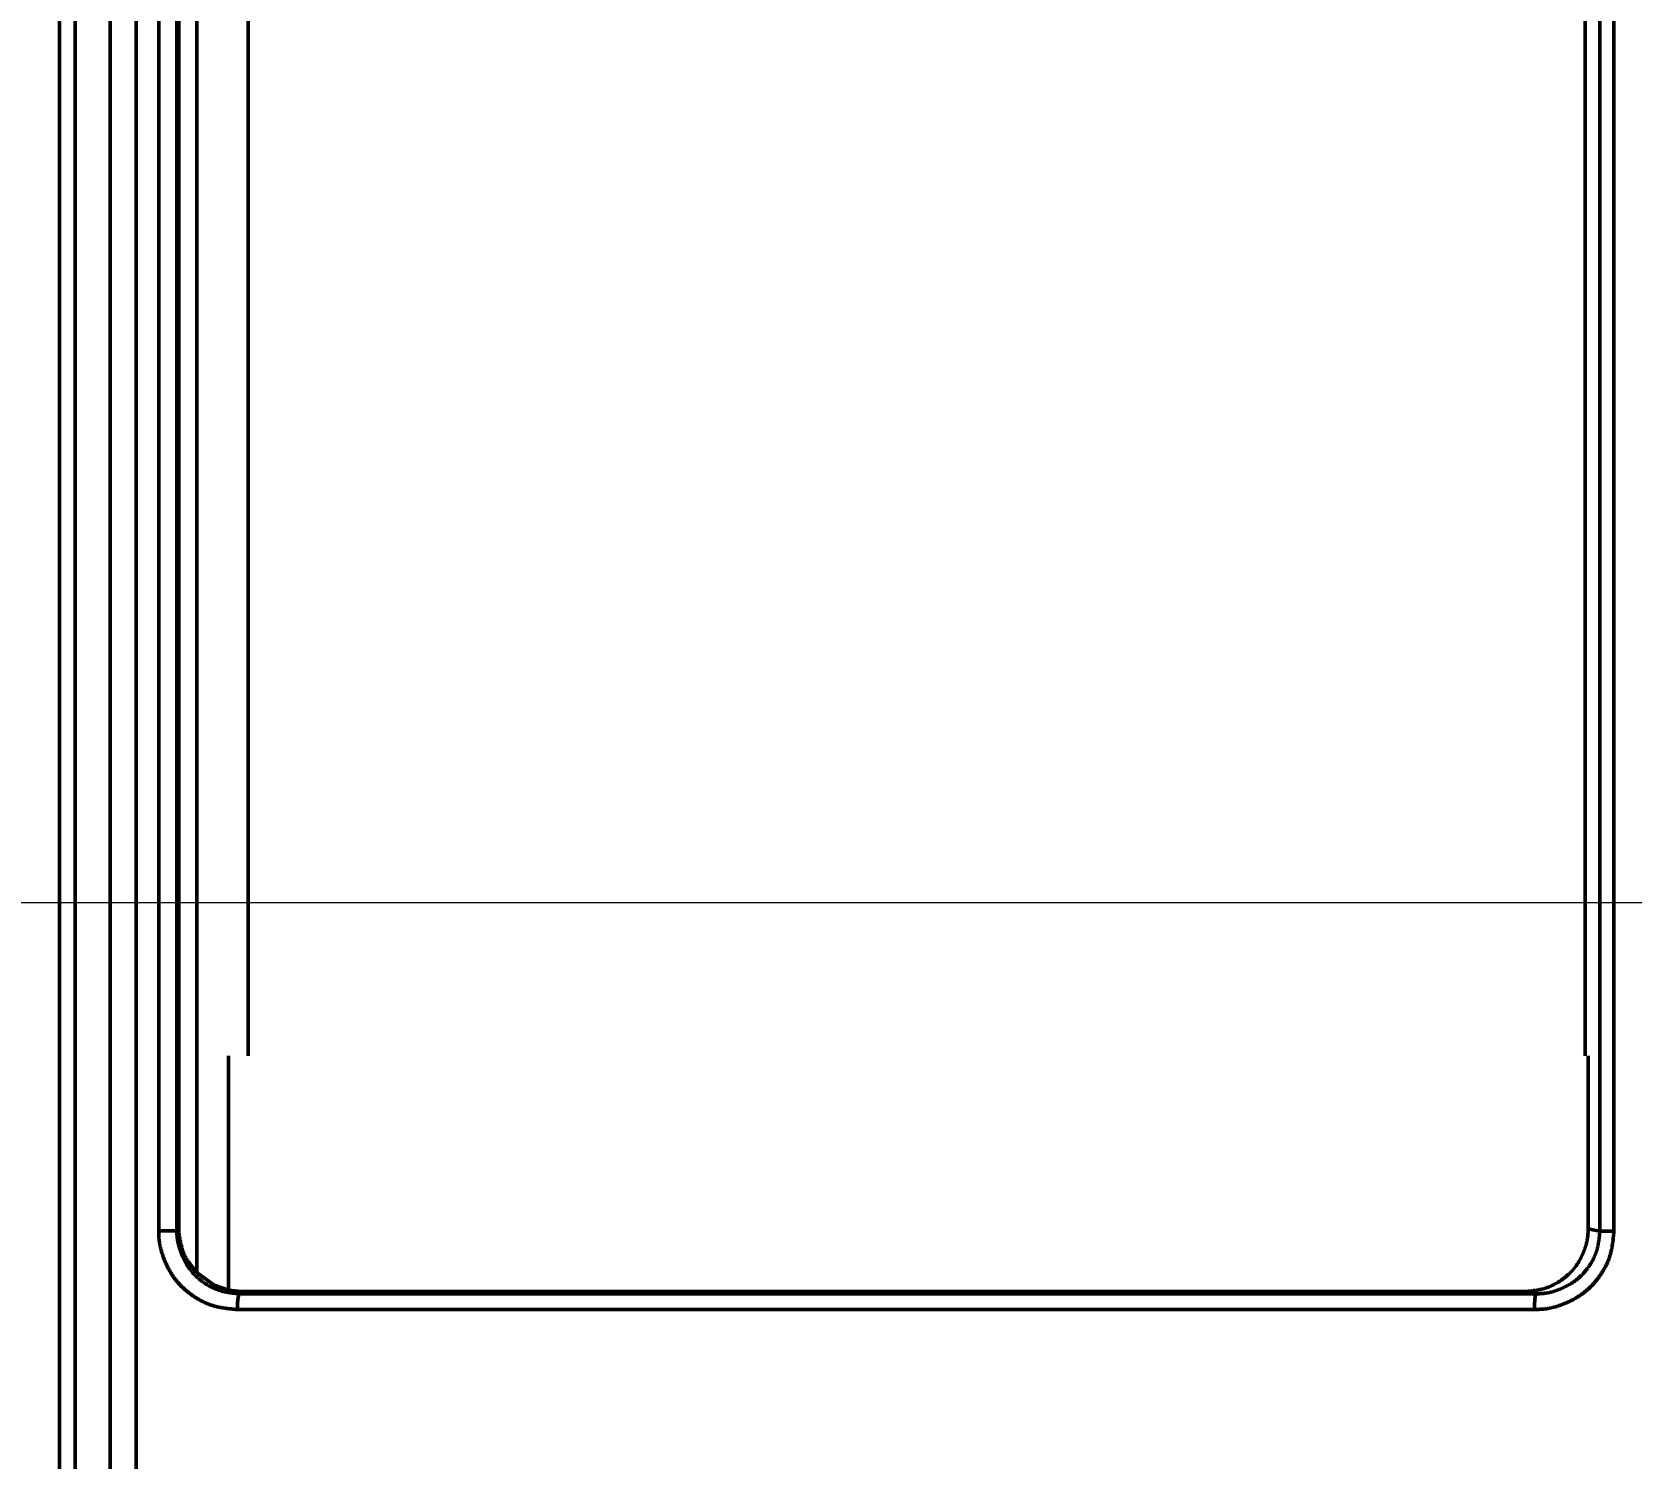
# Model space of a CAD drawing. Header units: millimetres. Extents: x -6033 to 120673, y -4970 to 90533.
# Drawn here: x 87082.5 to 87133.4, y 68215.5 to 68260.9 of the extents above; entities that cross this region are included whole.
import ezdxf
from ezdxf.enums import TextEntityAlignment as Align

# ---------------------------------------------------------------- set-up
doc = ezdxf.new("R2010")
doc.units = ezdxf.units.MM
doc.layers.get('DefPoints').update_dxf_attribs({"color": 250})
for name, color, linetype, lineweight in [('_ACM-A-ANNO-DIMS-b', 2, 'Continuous', 18), ('_ACM-A-ANNO-DIMS-c', 2, 'Continuous', 18), ('I-AR$0$I-SCOPE', 252, 'Continuous', 35), ('I-PLAN$0$_ACM-A-WALL-HACH', 251, 'Continuous', 9)]:
    doc.layers.add(name, color=color, linetype=linetype, lineweight=lineweight)
for name, color, linetype in [('I-CEILING$0$I-RCP-AIR', 64, 'Continuous'), ('I-CEILING$0$RC-Hatch【天花填充】', 251, 'Continuous'), ('I-FLOOR$0$I-FC-HATCH', 8, 'Continuous'), ('地坪', 7, 'Continuous'), ('天花', 7, 'Continuous')]:
    doc.layers.add(name, color=color, linetype=linetype)
doc.styles.add('_ACM-G-NOTES', font='arial.ttf')
doc.styles.add('I-CEILING$0$黑体', font='simhei.ttf', dxfattribs={"height": 600})
doc.dimstyles.new('_ACM-DIM-A_50', dxfattribs={"dimscale": 50, "dimtxt": 2.5, "dimasz": 1, "dimexe": 1.5, "dimexo": 1, "dimgap": 1, "dimtad": 1, "dimdec": 0, "dimrnd": 5, "dimzin": 1, "dimdsep": 46, "dimtxsty": '_ACM-G-NOTES', "dimblk": 'ARCHTICK', "dimcen": 2.5, "dimclrd": 256, "dimclre": 256, "dimclrt": 256, "dimadec": 3, "dimazin": 0, "dimtfac": 1, "dimtdec": 0, "dimtix": 1, "dimtmove": 0, "dimatfit": 3, "dimldrblk": 'DOTSMALL', "dimfxl": 5, "dimfxlon": 1, "dimlwd": 18, "dimlwe": 18, "dimarcsym": 0})

# ---------------------------------------------------------------- blocks, each defined once
blk = doc.blocks.new('I-AR')
at = {"layer": 'I-AR$0$I-SCOPE'}
h = blk.add_hatch(dxfattribs=at)
h.set_pattern_fill('ANSI31', color=256, scale=200)
h.paths.add_polyline_path([(63300, 72640), (66630, 72640), (66630, 70889.383), (90600, 70890), (90600, 66390), (96650, 66390), (96650, 24876.398), (18340, 24876.398), (18340, 66390), (48090, 66390), (48090, 72640), (51400, 72640), (51400, 72649.887), (52869.5, 72649.887), (52869.5, 72640), (55240, 72640), (55240, 72790), (59460, 72790), (59460, 72640), (61830.5, 72640), (61830.5, 72649.887), (63300, 72649.887)], flags=16)
h.paths.add_polyline_path([(7330, 0), (7330, -1770), (11180, -1770), (11180, 0), (18450, 0), (18450, 2900), (27550, 2900), (27550, 18090), (37037.331, 18090), (37037.331, 17350), (96200, 17350), (96200, 18120), (114640, 18120), (114640, 84500), (0, 84500), (0, 0)])
blk = doc.blocks.new('I-PLAN')
at = {"layer": 'I-PLAN$0$_ACM-A-WALL-HACH'}
h = blk.add_hatch(dxfattribs=at)
h.set_pattern_fill('ANSI31', color=256, scale=10, angle=45)
h.paths.add_polyline_path([(88260, 70790), (88260, 70890), (88030, 70890), (88030, 70790), (88230, 70790)], flags=17)
h.paths.add_polyline_path([(79671.546, 69390), (78155, 69390), (78155, 68990), (77955, 68990), (77955, 69590), (79671.546, 69590)], flags=17)
h.paths.add_polyline_path([(80271.546, 69390), (80271.546, 69590), (80780, 69590), (80780, 68990), (80580, 68990), (80580, 69390)], flags=17)
h.paths.add_polyline_path([(74580, 69590), (73930, 69590), (73930, 69390), (74580, 69390)])
h.paths.add_polyline_path([(68780, 69590), (69430, 69590), (69430, 69390), (68780, 69390)])
h.paths.add_polyline_path([(87280, 66490), (87480, 66490), (87480, 66390), (87280, 66390)])
h.paths.add_polyline_path([(82180, 68990), (82180, 69390), (84230, 69390), (84230, 66490), (84430, 66490), (84430, 69390), (85280, 69390), (85280, 69590), (81980, 69590), (81980, 68990)])
h.paths.add_polyline_path([(87480, 67390), (87480, 69390), (88280, 69390), (88280, 69590), (88080, 69590), (86480, 69590), (86480, 69390), (87280, 69390), (87280, 67390)], flags=17)
h.paths.add_polyline_path([(72130, 68170), (72130, 66490), (72330, 66490), (72330, 67870), (73130, 67870), (73130, 68070), (72330, 68070), (72330, 68170)])
h.paths.add_polyline_path([(71230, 68170), (71230, 66390), (71030, 66390), (71030, 67870), (70230, 67870), (70230, 68070), (71030, 68070), (71030, 68170)])
h.paths.add_polyline_path([(72130, 69070), (72330, 69070), (72330, 69390), (73030, 69390), (73030, 69590), (72130, 69590)])
h.paths.add_polyline_path([(71230, 69070), (71030, 69070), (71030, 69390), (70330, 69390), (70330, 69590), (71230, 69590)])
h.paths.add_polyline_path([(67800, 69490), (67830, 69490), (67830, 69590), (67800, 69590)], flags=17)
h.paths.add_polyline_path([(76755, 69590), (75180, 69590), (75180, 69390), (75330, 69390), (75330, 66390), (75530, 66390), (75530, 69390), (76555, 69390), (76555, 68990), (76755, 68990)])
h.paths.add_polyline_path([(68180, 69590), (68180, 69390), (68030, 69390), (68030, 66520), (67780, 66520), (67780, 66390), (67400, 66390), (67400, 66720), (67830, 66720), (67830, 69590)])
edge = h.paths.add_edge_path()
edge.add_line((89860, 70890), (88860, 70890))
edge.add_line((75530, 66520), (84230, 66520))
edge.add_line((75530, 66720), (84230, 66720))
blk = doc.blocks.new('I-CEILING$0$RPK-22-40FSNQS')
at = {"color": 0, "lineweight": 50}
for p, q in [((150.5106, -147.186862), (231.008162, -147.186862)), ((231.008162, -147.635026), (231.008162, -147.186862)), ((231.008162, -147.635026), (150.5106, -147.635026)), ((230.936384, -148.007046), (230.976422, -147.79953)), ((230.976422, -147.79953), (231.008162, -147.635026)), ((225.429992, -148.098138), (150.97349, -148.098138)), ((225.429992, -148.007046), (230.936384, -148.007046)), ((232.940042, -149.97486), (232.929992, -150.02695)), ((233.000306, -149.662536), (232.940042, -149.97486)), ((233.00051, -170.303972), (233.000306, -149.662536)), ((233.500228, -149.713046), (233.500434, -170.36716)), ((233.000764, -190.889808), (233.00051, -170.303972)), ((233.500434, -170.36716), (233.500686, -190.96564)), ((225.429992, -190.6207), (148.909076, -190.6207)), ((232.882566, -191.251146), (232.929992, -190.819228)), ((232.929992, -190.819228), (232.999982, -190.889024)), ((232.999982, -190.889024), (233.000764, -190.889808)), ((232.882566, -191.251146), (225.429992, -191.251146)), ((232.324392, -192.2505), (232.722658, -191.703948)), ((232.722658, -191.703948), (232.882532, -191.250982)), ((232.324392, -192.2505), (149.531646, -192.2505)), ((150.585218, -192.88809), (230.994168, -192.88809)), ((230.934782, -192.828874), (150.890782, -192.828874)), ((230.970126, -192.864114), (230.934782, -192.828874)), ((230.994168, -192.88809), (230.970126, -192.864114)), ((230.994168, -193.466784), (230.994168, -192.88809)), ((230.994168, -193.466784), (150.585218, -193.466784)), ((-380.681464, -194.185996), (380.681432, -194.185996)), ((380.681416, -195.01459), (-380.681404, -195.01459)), ((381.571642, -196.120488), (-381.571658, -196.120488)), ((381.57182, -196.625502), (-381.571838, -196.625502))]:
    blk.add_line(p, q, dxfattribs=at)
for points in [[(231.008162, -147.186862), (231.035842, -147.189546), (231.06352, -147.192244), (231.09119, -147.194966), (231.118848, -147.197728), (231.146494, -147.20054), (231.174122, -147.203418), (231.20173, -147.206374), (231.229314, -147.209418), (231.256868, -147.212566), (231.284392, -147.21583), (231.311882, -147.219224), (231.339332, -147.22276), (231.36674, -147.226448), (231.394104, -147.230306), (231.421418, -147.234344), (231.44868, -147.238576), (231.475888, -147.243012), (231.503034, -147.24767), (231.53012, -147.252558), (231.557138, -147.257692), (231.584086, -147.263084), (231.610962, -147.268746), (231.63776, -147.274692), (231.664478, -147.280936), (231.691112, -147.287488), (231.71766, -147.294362), (231.744116, -147.301572), (231.77048, -147.30913), (231.796744, -147.317048), (231.822908, -147.32534), (231.848968, -147.334016), (231.87492, -147.343074), (231.90076, -147.352504), (231.926488, -147.3623), (231.9521, -147.372456), (231.97759, -147.382968), (232.00296, -147.393826), (232.028204, -147.405024), (232.053318, -147.416556), (232.078302, -147.428414), (232.10315, -147.440594), (232.127862, -147.453086), (232.152434, -147.465888), (232.17686, -147.478988), (232.201142, -147.492384), (232.225274, -147.506066), (232.249252, -147.52003), (232.273076, -147.534268), (232.29674, -147.548772), (232.320244, -147.563538), (232.343584, -147.57856), (232.366756, -147.593828), (232.389756, -147.609336), (232.412584, -147.62508), (232.435236, -147.64105), (232.457708, -147.657242), (232.479996, -147.67365), (232.5021, -147.690264), (232.524016, -147.70708), (232.54574, -147.72409), (232.567272, -147.74129), (232.588606, -147.758682), (232.609742, -147.776272), (232.630682, -147.79406), (232.65142, -147.812052), (232.671958, -147.830254), (232.692294, -147.848668), (232.712424, -147.867298), (232.73235, -147.886148), (232.752068, -147.905222), (232.771578, -147.924526), (232.790878, -147.944064), (232.809968, -147.963836), (232.828844, -147.98385), (232.847508, -148.00411), (232.865956, -148.024618), (232.884188, -148.045378), (232.9022, -148.066396), (232.919994, -148.087676), (232.937568, -148.10922), (232.954918, -148.131034), (232.972046, -148.15312), (232.988948, -148.175484), (233.005624, -148.19813), (233.022072, -148.221062), (233.038292, -148.244284), (233.05428, -148.267798), (233.070036, -148.29161), (233.08556, -148.315724), (233.100848, -148.340146), (233.1159, -148.36487), (233.13071, -148.389884), (233.145276, -148.41516), (233.159594, -148.44068), (233.173656, -148.466418), (233.18746, -148.492352), (233.201002, -148.518462), (233.214274, -148.54472), (233.227276, -148.571108), (233.24, -148.597602), (233.252444, -148.624178), (233.264604, -148.650814), (233.276472, -148.677488), (233.288046, -148.704176), (233.29932, -148.730856), (233.310292, -148.757506), (233.320956, -148.784104), (233.331306, -148.810624), (233.34134, -148.837046), (233.351052, -148.863346), (233.360438, -148.889504), (233.369494, -148.915494), (233.378216, -148.941294), (233.386598, -148.966882), (233.394636, -148.992234), (233.402324, -149.01733), (233.409662, -149.042146), (233.41664, -149.066658), (233.423258, -149.090844), (233.429508, -149.114684), (233.43539, -149.138156), (233.440914, -149.16127), (233.446092, -149.184038), (233.450936, -149.206472), (233.45546, -149.228584), (233.459674, -149.250388), (233.46359, -149.271894), (233.467224, -149.293116), (233.470584, -149.314064), (233.473686, -149.334754), (233.47654, -149.355196), (233.479158, -149.375404), (233.481554, -149.395388), (233.483742, -149.415162), (233.48573, -149.434738), (233.487532, -149.45413), (233.489164, -149.473348), (233.490632, -149.492404), (233.491954, -149.511312), (233.493138, -149.530084), (233.4942, -149.548734), (233.49515, -149.56727), (233.496002, -149.58571), (233.496766, -149.604062), (233.497456, -149.622338), (233.498086, -149.640554), (233.498664, -149.65872), (233.499206, -149.67685), (233.499724, -149.694954), (233.500228, -149.713046)], [(233.000306, -149.662536), (232.999914, -149.64801), (232.999512, -149.633472), (232.99909, -149.618916), (232.99864, -149.60433), (232.998148, -149.589706), (232.997608, -149.57503), (232.997008, -149.560296), (232.99634, -149.54549), (232.995592, -149.530608), (232.994754, -149.515634), (232.99382, -149.500562), (232.992774, -149.48538), (232.991612, -149.47008), (232.99032, -149.45465), (232.98889, -149.439082), (232.987312, -149.423364), (232.985576, -149.407486), (232.983672, -149.391442), (232.98159, -149.375218), (232.97932, -149.358804), (232.976852, -149.342194), (232.974176, -149.325374), (232.971284, -149.308336), (232.968164, -149.29107), (232.964808, -149.273564), (232.961204, -149.255812), (232.957342, -149.2378), (232.953216, -149.21952), (232.94881, -149.200964), (232.94412, -149.182118), (232.939134, -149.16298), (232.933856, -149.143562), (232.92829, -149.123882), (232.922436, -149.10396), (232.9163, -149.083812), (232.909886, -149.063458), (232.903198, -149.042916), (232.896238, -149.022204), (232.889008, -149.001338), (232.881516, -148.98034), (232.873764, -148.959226), (232.865752, -148.938014), (232.857488, -148.916724), (232.848974, -148.895372), (232.840214, -148.873978), (232.831212, -148.85256), (232.82197, -148.831136), (232.812492, -148.809722), (232.802782, -148.78834), (232.792842, -148.767006), (232.78268, -148.745738), (232.772294, -148.724556), (232.761692, -148.703476), (232.750876, -148.682518), (232.73985, -148.6617), (232.728616, -148.641038), (232.717178, -148.620554), (232.70554, -148.600264), (232.693708, -148.580186), (232.681682, -148.560338), (232.669466, -148.540736), (232.657062, -148.52138), (232.644472, -148.502266), (232.631696, -148.48339), (232.618736, -148.464752), (232.60559, -148.446344), (232.592264, -148.428168), (232.578756, -148.410216), (232.565068, -148.392488), (232.5512, -148.37498), (232.537154, -148.357688), (232.522932, -148.340608), (232.508534, -148.323738), (232.493962, -148.307076), (232.479216, -148.290616), (232.464296, -148.274356), (232.449208, -148.258292), (232.433948, -148.242422), (232.418518, -148.226744), (232.402922, -148.21125), (232.387158, -148.195942), (232.371228, -148.180812), (232.355136, -148.16586), (232.338878, -148.151084), (232.322458, -148.136476), (232.305878, -148.122036), (232.289138, -148.10776), (232.272238, -148.093644), (232.25518, -148.079688), (232.237966, -148.065884), (232.220596, -148.052232), (232.203074, -148.038738), (232.1854, -148.025404), (232.167578, -148.012238), (232.14961, -147.999246), (232.131498, -147.98643), (232.113244, -147.973796), (232.094852, -147.961352), (232.076322, -147.9491), (232.05766, -147.937048), (232.038866, -147.9252), (232.019942, -147.913562), (232.00089, -147.902138), (231.981714, -147.890934), (231.962416, -147.879956), (231.943, -147.869208), (231.923464, -147.858698), (231.903814, -147.848428), (231.884052, -147.838404), (231.86418, -147.828634), (231.844198, -147.81912), (231.824112, -147.80987), (231.803924, -147.800886), (231.783634, -147.792176), (231.763246, -147.783746), (231.742762, -147.7756), (231.722186, -147.767742), (231.701518, -147.760178), (231.68076, -147.752916), (231.659918, -147.745958), (231.63899, -147.739308), (231.617982, -147.732958), (231.596896, -147.726898), (231.575732, -147.721118), (231.554498, -147.715606), (231.533192, -147.710354), (231.51182, -147.70535), (231.490384, -147.700586), (231.468886, -147.696048), (231.44733, -147.691726), (231.425716, -147.687614), (231.40405, -147.683696), (231.382334, -147.679966), (231.36057, -147.676412), (231.338762, -147.673022), (231.31691, -147.66979), (231.29502, -147.6667), (231.273094, -147.663746), (231.251134, -147.660916), (231.229144, -147.658202), (231.207126, -147.655588), (231.185082, -147.65307), (231.163016, -147.650632), (231.14093, -147.648268), (231.118828, -147.645966), (231.09671, -147.643716), (231.074584, -147.641508), (231.052448, -147.63933), (231.030306, -147.637172), (231.008162, -147.635026)], [(232.929992, -150.02695), (232.927778, -150.00391), (232.925552, -149.980872), (232.923304, -149.957842), (232.921024, -149.934818), (232.9187, -149.911808), (232.91632, -149.88881), (232.913876, -149.865828), (232.911354, -149.842866), (232.908744, -149.819926), (232.906038, -149.797012), (232.90322, -149.774124), (232.900284, -149.751268), (232.897214, -149.728444), (232.894004, -149.705658), (232.89064, -149.682908), (232.887112, -149.660202), (232.883408, -149.637538), (232.87952, -149.614922), (232.875434, -149.592356), (232.87114, -149.569842), (232.866626, -149.547384), (232.861884, -149.524984), (232.8569, -149.502644), (232.851666, -149.480368), (232.846168, -149.458158), (232.840396, -149.436018), (232.83434, -149.41395), (232.82799, -149.391956), (232.821332, -149.37004), (232.814358, -149.348202), (232.807058, -149.32645), (232.799436, -149.304782), (232.791496, -149.283204), (232.783246, -149.26172), (232.77469, -149.24033), (232.765836, -149.21904), (232.756686, -149.19785), (232.74725, -149.176766), (232.737532, -149.155792), (232.727538, -149.134928), (232.717272, -149.114178), (232.706742, -149.093546), (232.695954, -149.073034), (232.684912, -149.052648), (232.673622, -149.032388), (232.66209, -149.012258), (232.650324, -148.992264), (232.638326, -148.972404), (232.626104, -148.952684), (232.613664, -148.933108), (232.601012, -148.913678), (232.588152, -148.894396), (232.575092, -148.875268), (232.561834, -148.856294), (232.548388, -148.83748), (232.534758, -148.818828), (232.52095, -148.80034), (232.50697, -148.782022), (232.492822, -148.763874), (232.478514, -148.7459), (232.46405, -148.728104), (232.449428, -148.710486), (232.434644, -148.69305), (232.419698, -148.675796), (232.404584, -148.658726), (232.389302, -148.64184), (232.373848, -148.62514), (232.358218, -148.608628), (232.342412, -148.592306), (232.326424, -148.576174), (232.310254, -148.560234), (232.293896, -148.544486), (232.27735, -148.528934), (232.260614, -148.51358), (232.24368, -148.498422), (232.226552, -148.483462), (232.209222, -148.468704), (232.191688, -148.454148), (232.17395, -148.439796), (232.156002, -148.425648), (232.137844, -148.411706), (232.11947, -148.397972), (232.10088, -148.384448), (232.08207, -148.371134), (232.063036, -148.358032), (232.043776, -148.345142), (232.02429, -148.33247), (232.00457, -148.320012), (231.984618, -148.307772), (231.964428, -148.29575), (231.944002, -148.28395), (231.923358, -148.272374), (231.902514, -148.261022), (231.881494, -148.2499), (231.860314, -148.239006), (231.838998, -148.228346), (231.817566, -148.217922), (231.796036, -148.207734), (231.774432, -148.197786), (231.752774, -148.188082), (231.73108, -148.178624), (231.709374, -148.169412), (231.687672, -148.16045), (231.666, -148.15174), (231.644374, -148.143284), (231.622818, -148.135088), (231.60135, -148.12715), (231.579992, -148.119474), (231.558762, -148.112062), (231.537684, -148.104918), (231.516778, -148.098044), (231.496062, -148.09144), (231.47556, -148.085112), (231.45529, -148.07906), (231.435272, -148.073286), (231.415528, -148.067796), (231.39608, -148.062588), (231.376946, -148.057668), (231.358146, -148.053036), (231.339704, -148.048696), (231.323326, -148.045018), (231.307248, -148.041572), (231.291458, -148.038352), (231.275944, -148.035348), (231.2607, -148.032554), (231.24571, -148.02996), (231.23097, -148.02756), (231.216464, -148.025344), (231.202186, -148.023304), (231.188122, -148.021432), (231.174266, -148.019722), (231.160604, -148.018164), (231.147128, -148.01675), (231.133826, -148.015472), (231.120688, -148.014324), (231.107706, -148.013296), (231.094866, -148.01238), (231.082162, -148.011568), (231.06958, -148.010852), (231.05711, -148.010226), (231.044744, -148.00968), (231.032472, -148.009204), (231.02028, -148.008794), (231.008162, -148.00844), (230.996104, -148.008134), (230.984098, -148.00787), (230.972134, -148.007636), (230.9602, -148.007426), (230.948286, -148.007232), (230.936384, -148.007046)], [(233.000306, -149.662536), (233.001242, -149.663592), (233.001556, -149.663942), (233.001872, -149.664294), (233.00219, -149.664642), (233.002508, -149.664992), (233.002832, -149.66534), (233.003156, -149.665686), (233.003486, -149.666032), (233.003818, -149.666376), (233.004156, -149.666718), (233.004496, -149.66706), (233.004844, -149.667398), (233.005196, -149.667734), (233.005554, -149.66807), (233.005918, -149.668402), (233.006288, -149.66873), (233.006666, -149.669058), (233.00705, -149.669382), (233.007444, -149.669704), (233.007844, -149.670022), (233.008254, -149.670336), (233.008672, -149.670648), (233.0091, -149.670956), (233.009538, -149.67126), (233.009984, -149.67156), (233.010442, -149.671856), (233.010912, -149.67215), (233.011392, -149.672438), (233.012078, -149.67283), (233.012784, -149.673214), (233.013514, -149.673592), (233.014266, -149.67396), (233.015038, -149.674322), (233.015832, -149.674676), (233.016648, -149.675026), (233.017484, -149.675368), (233.018342, -149.675704), (233.01922, -149.676034), (233.02012, -149.676358), (233.021038, -149.676678), (233.021978, -149.676994), (233.022936, -149.677304), (233.023916, -149.677612), (233.024914, -149.677914), (233.025932, -149.678214), (233.026968, -149.67851), (233.028024, -149.678804), (233.0291, -149.679094), (233.030194, -149.679382), (233.031306, -149.67967), (233.032436, -149.679954), (233.033584, -149.680238), (233.034752, -149.680522), (233.035936, -149.680804), (233.037138, -149.681086), (233.038358, -149.681368), (233.039594, -149.68165), (233.040848, -149.681934), (233.042148, -149.682224), (233.043466, -149.682514), (233.044804, -149.682808), (233.046156, -149.6831), (233.047528, -149.683394), (233.048918, -149.683688), (233.050324, -149.683982), (233.051748, -149.684276), (233.05319, -149.684572), (233.05465, -149.684866), (233.056128, -149.685162), (233.057622, -149.685458), (233.059136, -149.685752), (233.060666, -149.686048), (233.062214, -149.686342), (233.06378, -149.686636), (233.065364, -149.68693), (233.066964, -149.687224), (233.068584, -149.687516), (233.07022, -149.687808), (233.071874, -149.6881), (233.073548, -149.68839), (233.075238, -149.688678), (233.076944, -149.688966), (233.07867, -149.689254), (233.080414, -149.68954), (233.082176, -149.689824), (233.083954, -149.690106), (233.08575, -149.690388), (233.087566, -149.690668), (233.089398, -149.690944), (233.091248, -149.691222), (233.093116, -149.691496), (233.095, -149.691768), (233.096902, -149.69204), (233.098822, -149.69231), (233.10076, -149.692578), (233.102712, -149.692844), (233.104684, -149.693108), (233.10667, -149.693372), (233.108674, -149.693632), (233.110696, -149.693892), (233.112734, -149.69415), (233.114786, -149.694408), (233.116856, -149.694662), (233.118942, -149.694916), (233.121046, -149.695168), (233.123164, -149.695418), (233.125298, -149.695668), (233.127448, -149.695914), (233.129612, -149.69616), (233.131794, -149.696404), (233.13399, -149.696648), (233.136202, -149.69689), (233.13843, -149.69713), (233.140672, -149.697368), (233.14293, -149.697604), (233.145202, -149.69784), (233.14749, -149.698074), (233.149792, -149.698308), (233.152108, -149.69854), (233.154438, -149.69877), (233.156784, -149.698998), (233.159144, -149.699224), (233.161518, -149.69945), (233.163906, -149.699674), (233.166308, -149.699898), (233.168724, -149.700118), (233.171154, -149.700338), (233.173596, -149.700556), (233.176054, -149.700774), (233.178524, -149.700988), (233.181008, -149.701202), (233.183504, -149.701414), (233.186014, -149.701624), (233.188538, -149.701832), (233.191074, -149.70204), (233.193624, -149.702244), (233.196186, -149.702448), (233.19876, -149.70265), (233.201348, -149.70285), (233.203948, -149.70305), (233.20656, -149.703246), (233.209184, -149.70344), (233.211822, -149.703634), (233.21447, -149.703824), (233.217132, -149.704014), (233.219804, -149.704202), (233.22249, -149.704388), (233.225186, -149.704572), (233.227894, -149.704754), (233.230612, -149.704934), (233.233344, -149.705112), (233.236086, -149.705288), (233.238838, -149.705464), (233.241602, -149.705636), (233.244378, -149.705806), (233.247162, -149.705976), (233.249958, -149.706142), (233.252766, -149.706308), (233.255582, -149.70647), (233.25841, -149.706632), (233.261248, -149.706792), (233.264094, -149.70695), (233.266952, -149.707106), (233.269818, -149.70726), (233.272696, -149.707412), (233.275582, -149.707562), (233.278478, -149.70771), (233.281382, -149.707856), (233.284296, -149.708002), (233.28722, -149.708144), (233.290152, -149.708286), (233.293092, -149.708424), (233.296042, -149.708562), (233.299, -149.708698), (233.301966, -149.70883), (233.304942, -149.708962), (233.307924, -149.709092), (233.310916, -149.70922), (233.313914, -149.709348), (233.316922, -149.709472), (233.319936, -149.709594), (233.322958, -149.709714), (233.325988, -149.709834), (233.329024, -149.70995), (233.332068, -149.710064), (233.33512, -149.710178), (233.338178, -149.710288), (233.341242, -149.710396), (233.344314, -149.710502), (233.347392, -149.710608), (233.350476, -149.71071), (233.353566, -149.710808), (233.356662, -149.710906), (233.359766, -149.711002), (233.362874, -149.711094), (233.365988, -149.711186), (233.369108, -149.711274), (233.372232, -149.71136), (233.375364, -149.711444), (233.3785, -149.711524), (233.38164, -149.711604), (233.384786, -149.71168), (233.387938, -149.711752), (233.391092, -149.711824), (233.394254, -149.711892), (233.397418, -149.711958), (233.400586, -149.712022), (233.40376, -149.712082), (233.406936, -149.71214), (233.410118, -149.712194), (233.413302, -149.712248), (233.416492, -149.712298), (233.419684, -149.712346), (233.422878, -149.712392), (233.426078, -149.712436), (233.42928, -149.712476), (233.432484, -149.712516), (233.435692, -149.712554), (233.438902, -149.71259), (233.442114, -149.712624), (233.44533, -149.712656), (233.448546, -149.712686), (233.451766, -149.712716), (233.454988, -149.712744), (233.458212, -149.712772), (233.461436, -149.712796), (233.464664, -149.712822), (233.467892, -149.712846), (233.471122, -149.712868), (233.474352, -149.71289), (233.477584, -149.712912), (233.487286, -149.712972), (233.490522, -149.71299), (233.493758, -149.71301), (233.496992, -149.713028), (233.500228, -149.713046)], [(232.929992, -150.02695), (232.929992, -190.819228)], [(230.994168, -192.88809), (231.00657, -192.887902), (231.018982, -192.887706), (231.031418, -192.887492), (231.043886, -192.887254), (231.056396, -192.886978), (231.068964, -192.88666), (231.081596, -192.88629), (231.094304, -192.88586), (231.107102, -192.88536), (231.119998, -192.88478), (231.133004, -192.884114), (231.14613, -192.883354), (231.15939, -192.882488), (231.172792, -192.88151), (231.186346, -192.88041), (231.200066, -192.87918), (231.213962, -192.877812), (231.228046, -192.876294), (231.242326, -192.874622), (231.256816, -192.872784), (231.271526, -192.870772), (231.286466, -192.868578), (231.301646, -192.866192), (231.317082, -192.863608), (231.33278, -192.860814), (231.348752, -192.857804), (231.365012, -192.854566), (231.381566, -192.851096), (231.39843, -192.847382), (231.415612, -192.843416), (231.43422, -192.83892), (231.45318, -192.834132), (231.472472, -192.829056), (231.492072, -192.823694), (231.511962, -192.818048), (231.532122, -192.812122), (231.552528, -192.805918), (231.573162, -192.79944), (231.594004, -192.79269), (231.61503, -192.785668), (231.636222, -192.778382), (231.657558, -192.770832), (231.67902, -192.76302), (231.700584, -192.754948), (231.72223, -192.746622), (231.743938, -192.738044), (231.765688, -192.729214), (231.787458, -192.720136), (231.809228, -192.710814), (231.830976, -192.701252), (231.852684, -192.691448), (231.87433, -192.681408), (231.895894, -192.671136), (231.917352, -192.66063), (231.938688, -192.649898), (231.959878, -192.63894), (231.980904, -192.627758), (232.001742, -192.616358), (232.022374, -192.604738), (232.042778, -192.592906), (232.062938, -192.58086), (232.082854, -192.568604), (232.102526, -192.55614), (232.121962, -192.543468), (232.14116, -192.53059), (232.160126, -192.517508), (232.178862, -192.504224), (232.197372, -192.490738), (232.215658, -192.477052), (232.233724, -192.463168), (232.251572, -192.449088), (232.269206, -192.434812), (232.28663, -192.420342), (232.303846, -192.405682), (232.320858, -192.39083), (232.337666, -192.375788), (232.354278, -192.36056), (232.370692, -192.345146), (232.386916, -192.329548), (232.40295, -192.313766), (232.418798, -192.297804), (232.434462, -192.281662), (232.449946, -192.265342), (232.465254, -192.248844), (232.480388, -192.232172), (232.49535, -192.215326), (232.510146, -192.198308), (232.524778, -192.181118), (232.539248, -192.163762), (232.55356, -192.146236), (232.567714, -192.128544), (232.581708, -192.11069), (232.595536, -192.092676), (232.609192, -192.074504), (232.62267, -192.056176), (232.635966, -192.037696), (232.649072, -192.019066), (232.661984, -192.000288), (232.674696, -191.981368), (232.687204, -191.962306), (232.6995, -191.943106), (232.711578, -191.923768), (232.723436, -191.9043), (232.735064, -191.8847), (232.74646, -191.864972), (232.757618, -191.845118), (232.76853, -191.825144), (232.779192, -191.80505), (232.7896, -191.78484), (232.799744, -191.764514), (232.809624, -191.744078), (232.81923, -191.723534), (232.828558, -191.702884), (232.837602, -191.682132), (232.846358, -191.661278), (232.854818, -191.640328), (232.862978, -191.619282), (232.870834, -191.598146), (232.878376, -191.57692), (232.885602, -191.555606), (232.892508, -191.53421), (232.899102, -191.512732), (232.905394, -191.491176), (232.911398, -191.469544), (232.91712, -191.44784), (232.922574, -191.426066), (232.92777, -191.404226), (232.932718, -191.38232), (232.93743, -191.360354), (232.941916, -191.338328), (232.946186, -191.316248), (232.950252, -191.294112), (232.954124, -191.271928), (232.957814, -191.249696), (232.961332, -191.22742), (232.964688, -191.2051), (232.967894, -191.182744), (232.97096, -191.16035), (232.973898, -191.137922), (232.976716, -191.115464), (232.979428, -191.092978), (232.982042, -191.070466), (232.98457, -191.047932), (232.987024, -191.02538), (232.989412, -191.00281), (232.991748, -190.980226), (232.99404, -190.95763), (232.996298, -190.935028), (232.998538, -190.912418), (233.000764, -190.889808)], [(233.500686, -190.96564), (233.49792, -190.993938), (233.49514, -191.022236), (233.492334, -191.050524), (233.489486, -191.078804), (233.486584, -191.107068), (233.483616, -191.135316), (233.480568, -191.163542), (233.477424, -191.191744), (233.474174, -191.219918), (233.470802, -191.24806), (233.467296, -191.276168), (233.463642, -191.304238), (233.459828, -191.332264), (233.455838, -191.360246), (233.45166, -191.38818), (233.44728, -191.41606), (233.442684, -191.443884), (233.43786, -191.47165), (233.432794, -191.499352), (233.427474, -191.526988), (233.421884, -191.554554), (233.41601, -191.582046), (233.409842, -191.609462), (233.403364, -191.636798), (233.396564, -191.66405), (233.389428, -191.691214), (233.381942, -191.718288), (233.374092, -191.745266), (233.365868, -191.772148), (233.357252, -191.798928), (233.348236, -191.825602), (233.338824, -191.852168), (233.329022, -191.878624), (233.31884, -191.904964), (233.30828, -191.931186), (233.297352, -191.957284), (233.286064, -191.983258), (233.27442, -192.009104), (233.262428, -192.034818), (233.250096, -192.060394), (233.237432, -192.085832), (233.22444, -192.111128), (233.211128, -192.136278), (233.197504, -192.161278), (233.183574, -192.186126), (233.169344, -192.210816), (233.154824, -192.235348), (233.14002, -192.259716), (233.124936, -192.283918), (233.109582, -192.30795), (233.093964, -192.331808), (233.07809, -192.355488), (233.061966, -192.37899), (233.045598, -192.402306), (233.028996, -192.425436), (233.012162, -192.448376), (232.995108, -192.471122), (232.97784, -192.49367), (232.960362, -192.516016), (232.942684, -192.538158), (232.92481, -192.560094), (232.906736, -192.58182), (232.888462, -192.603334), (232.869982, -192.624634), (232.851294, -192.645718), (232.83239, -192.666586), (232.81327, -192.687234), (232.793928, -192.707662), (232.774362, -192.727866), (232.754566, -192.747846), (232.734538, -192.767598), (232.714274, -192.787122), (232.693768, -192.806414), (232.673018, -192.825474), (232.65202, -192.8443), (232.630768, -192.86289), (232.609262, -192.88124), (232.587494, -192.89935), (232.565464, -192.91722), (232.543166, -192.934844), (232.520596, -192.952222), (232.49775, -192.969352), (232.474624, -192.986232), (232.451216, -193.00286), (232.427522, -193.019234), (232.403534, -193.035354), (232.379254, -193.051216), (232.354674, -193.066818), (232.32979, -193.082158), (232.304602, -193.097236), (232.279108, -193.112048), (232.253328, -193.12659), (232.22729, -193.140862), (232.20102, -193.154858), (232.174542, -193.168574), (232.147884, -193.18201), (232.12107, -193.195158), (232.094126, -193.208018), (232.067078, -193.220584), (232.039954, -193.232856), (232.012776, -193.244828), (231.985572, -193.256496), (231.95837, -193.267858), (231.931192, -193.278912), (231.904064, -193.28965), (231.877016, -193.300074), (231.850068, -193.310176), (231.823252, -193.319954), (231.796588, -193.329408), (231.770106, -193.338528), (231.74383, -193.347316), (231.717786, -193.355768), (231.692, -193.363878), (231.6665, -193.371644), (231.641308, -193.379062), (231.61645, -193.38613), (231.591956, -193.392844), (231.567848, -193.3992), (231.544154, -193.405194), (231.520898, -193.410824), (231.499426, -193.415788), (231.478352, -193.420438), (231.457662, -193.424784), (231.437344, -193.428836), (231.417382, -193.432604), (231.397764, -193.436102), (231.378474, -193.43934), (231.3595, -193.442326), (231.340828, -193.445074), (231.322446, -193.447594), (231.304336, -193.449896), (231.286488, -193.45199), (231.268888, -193.45389), (231.25152, -193.455606), (231.234372, -193.457146), (231.21743, -193.458524), (231.20068, -193.45975), (231.184108, -193.460836), (231.1677, -193.46179), (231.151444, -193.462624), (231.135326, -193.46335), (231.11933, -193.463978), (231.103446, -193.46452), (231.087656, -193.464984), (231.071948, -193.465384), (231.05631, -193.46573), (231.040728, -193.466032), (231.025184, -193.4663), (231.00967, -193.466548), (230.994168, -193.466784)], [(233.000764, -190.889808), (233.001328, -190.89084), (233.00161, -190.891356), (233.001894, -190.891872), (233.002182, -190.892388), (233.002472, -190.892902), (233.002764, -190.893416), (233.003062, -190.893928), (233.003364, -190.89444), (233.003672, -190.89495), (233.003986, -190.895458), (233.004306, -190.895966), (233.004632, -190.896472), (233.004968, -190.896976), (233.00531, -190.897478), (233.005662, -190.897978), (233.006024, -190.898474), (233.006396, -190.89897), (233.006778, -190.899462), (233.007172, -190.899952), (233.007578, -190.900438), (233.007996, -190.900922), (233.008426, -190.901404), (233.008872, -190.901882), (233.00933, -190.902356), (233.009804, -190.902826), (233.010294, -190.903294), (233.010798, -190.903756), (233.01132, -190.904216), (233.01186, -190.904672), (233.012518, -190.905202), (233.0132, -190.905726), (233.013904, -190.906244), (233.014634, -190.906758), (233.015388, -190.907268), (233.016164, -190.907772), (233.016966, -190.90827), (233.017788, -190.908766), (233.018634, -190.909256), (233.019504, -190.909742), (233.020396, -190.910224), (233.02131, -190.910704), (233.022244, -190.91118), (233.023202, -190.911652), (233.024182, -190.91212), (233.025182, -190.912586), (233.026204, -190.91305), (233.027248, -190.913512), (233.028312, -190.91397), (233.029396, -190.914426), (233.0305, -190.914882), (233.031624, -190.915336), (233.03277, -190.915786), (233.033934, -190.916238), (233.035118, -190.916686), (233.036322, -190.917136), (233.037544, -190.917582), (233.038784, -190.91803), (233.040044, -190.918478), (233.041322, -190.918924), (233.04262, -190.919372), (233.043934, -190.919818), (233.045266, -190.920266), (233.046618, -190.920712), (233.047986, -190.921158), (233.049374, -190.921606), (233.050778, -190.922052), (233.052202, -190.922498), (233.053644, -190.922942), (233.055102, -190.923386), (233.05658, -190.92383), (233.058074, -190.924274), (233.059588, -190.924716), (233.06112, -190.925158), (233.062668, -190.925598), (233.064236, -190.926038), (233.06582, -190.926476), (233.067422, -190.926914), (233.069044, -190.92735), (233.070682, -190.927784), (233.072338, -190.928218), (233.074012, -190.928648), (233.075704, -190.929078), (233.077414, -190.929506), (233.079142, -190.929934), (233.080886, -190.930358), (233.08265, -190.93078), (233.08443, -190.931202), (233.086228, -190.93162), (233.088044, -190.932038), (233.089878, -190.932452), (233.09173, -190.932864), (233.093598, -190.933274), (233.095484, -190.933682), (233.097386, -190.934088), (233.099306, -190.93449), (233.101244, -190.934892), (233.103198, -190.93529), (233.10517, -190.935688), (233.107156, -190.936082), (233.10916, -190.936474), (233.111182, -190.936864), (233.113218, -190.937252), (233.115272, -190.937638), (233.117342, -190.938022), (233.119428, -190.938404), (233.12153, -190.938782), (233.123648, -190.93916), (233.125782, -190.939534), (233.12793, -190.939908), (233.130096, -190.940278), (233.132276, -190.940646), (233.134472, -190.941012), (233.136684, -190.941376), (233.13891, -190.941736), (233.141152, -190.942096), (233.14341, -190.942454), (233.145682, -190.942808), (233.147968, -190.94316), (233.15027, -190.943512), (233.152586, -190.94386), (233.154916, -190.944206), (233.157262, -190.94455), (233.159622, -190.94489), (233.161996, -190.94523), (233.164382, -190.945568), (233.166784, -190.945902), (233.1692, -190.946234), (233.17163, -190.946564), (233.174074, -190.946892), (233.17653, -190.947216), (233.179, -190.94754), (233.181484, -190.94786), (233.18398, -190.948178), (233.186492, -190.948494), (233.189014, -190.948806), (233.19155, -190.949116), (233.1941, -190.949424), (233.196662, -190.94973), (233.199236, -190.950032), (233.201824, -190.950332), (233.204424, -190.95063), (233.207036, -190.950926), (233.209662, -190.951218), (233.212298, -190.951506), (233.214946, -190.951794), (233.217608, -190.952078), (233.22028, -190.95236), (233.222966, -190.952638), (233.225662, -190.952914), (233.22837, -190.953186), (233.23109, -190.953458), (233.23382, -190.953724), (233.236562, -190.95399), (233.239314, -190.954252), (233.242078, -190.95451), (233.244854, -190.954766), (233.247638, -190.95502), (233.250434, -190.955272), (233.253242, -190.95552), (233.256058, -190.955764), (233.258884, -190.956006), (233.261722, -190.956246), (233.26457, -190.956484), (233.267426, -190.956718), (233.270294, -190.956948), (233.27317, -190.957178), (233.276056, -190.957402), (233.278952, -190.957626), (233.281856, -190.957846), (233.28477, -190.958064), (233.287692, -190.958278), (233.290624, -190.95849), (233.293564, -190.9587), (233.296514, -190.958906), (233.299472, -190.959108), (233.302438, -190.95931), (233.305414, -190.959508), (233.308396, -190.959702), (233.311386, -190.959894), (233.314386, -190.960084), (233.317392, -190.960272), (233.320406, -190.960456), (233.323428, -190.960636), (233.326458, -190.960814), (233.329494, -190.96099), (233.332538, -190.961162), (233.33559, -190.96133), (233.338648, -190.961496), (233.341712, -190.96166), (233.344782, -190.961818), (233.34786, -190.961974), (233.350944, -190.962128), (233.354034, -190.962278), (233.35713, -190.962424), (233.360234, -190.962566), (233.363342, -190.962706), (233.366456, -190.962842), (233.369576, -190.962974), (233.3727, -190.963104), (233.37583, -190.963228), (233.378966, -190.96335), (233.382108, -190.963468), (233.385252, -190.963582), (233.388404, -190.963692), (233.391558, -190.9638), (233.394718, -190.963902), (233.397884, -190.964), (233.401052, -190.964096), (233.404224, -190.964186), (233.407402, -190.964274), (233.410582, -190.964356), (233.413768, -190.964436), (233.416956, -190.96451), (233.420148, -190.964582), (233.423342, -190.964652), (233.42654, -190.964716), (233.429742, -190.96478), (233.432946, -190.964838), (233.436154, -190.964894), (233.439364, -190.964948), (233.442576, -190.965), (233.449008, -190.965096), (233.452228, -190.96514), (233.45545, -190.965182), (233.458672, -190.965222), (233.461898, -190.965262), (233.465124, -190.965298), (233.468352, -190.965334), (233.474812, -190.965402), (233.478044, -190.965434), (233.481278, -190.965466), (233.48451, -190.965496), (233.487746, -190.965524), (233.49098, -190.965554), (233.494216, -190.965582), (233.49745, -190.965612), (233.500686, -190.96564)], [(230.934782, -192.828874), (230.935048, -192.82887), (230.935312, -192.828868), (230.935576, -192.828866), (230.935842, -192.828864), (230.936106, -192.82886), (230.93637, -192.828858), (230.936636, -192.828856), (230.9369, -192.828854), (230.937166, -192.82885), (230.937432, -192.828848), (230.937696, -192.828846), (230.937962, -192.828842), (230.938228, -192.82884), (230.938492, -192.828838), (230.938758, -192.828834), (230.939024, -192.828832), (230.93929, -192.828828), (230.939556, -192.828826), (230.939824, -192.828822), (230.94009, -192.82882), (230.940356, -192.828816), (230.940624, -192.828812), (230.940892, -192.82881), (230.941158, -192.828806), (230.941426, -192.828802), (230.941694, -192.8288), (230.941962, -192.828796), (230.942232, -192.828792), (230.9425, -192.828788), (230.94277, -192.828784), (230.958694, -192.828376), (230.97557, -192.827624), (230.993344, -192.826536), (231.011964, -192.82512), (231.031376, -192.823384), (231.051526, -192.82134), (231.07236, -192.818992), (231.093824, -192.81635), (231.115868, -192.813424), (231.138434, -192.81022), (231.16147, -192.806748), (231.184922, -192.803018), (231.208738, -192.799034), (231.232864, -192.79481), (231.257246, -192.79035), (231.281828, -192.785664), (231.306562, -192.78076), (231.33139, -192.775648), (231.35626, -192.770334), (231.381116, -192.76483), (231.405908, -192.759142), (231.430582, -192.753278), (231.455082, -192.747248), (231.479358, -192.741058), (231.503352, -192.73472), (231.527014, -192.728242), (231.550288, -192.721628), (231.573122, -192.714892), (231.595464, -192.70804), (231.617256, -192.70108), (231.63846, -192.694022), (231.659076, -192.686868), (231.679122, -192.679626), (231.698614, -192.6723), (231.717564, -192.664896), (231.735988, -192.657416), (231.753902, -192.649868), (231.771322, -192.642254), (231.788262, -192.634582), (231.804736, -192.626856), (231.820762, -192.61908), (231.836352, -192.611258), (231.851522, -192.603398), (231.86629, -192.595502), (231.880668, -192.587576), (231.894672, -192.579626), (231.908316, -192.571656), (231.921618, -192.563672), (231.93459, -192.555676), (231.94725, -192.547676), (231.959612, -192.539676), (231.97169, -192.53168), (231.9835, -192.523694), (231.995058, -192.515722), (232.006378, -192.50777), (232.017476, -192.499842), (232.028366, -192.491944), (232.039064, -192.48408), (232.049584, -192.476254), (232.059944, -192.468474), (232.070154, -192.46074), (232.080222, -192.453056), (232.090154, -192.445416), (232.099954, -192.43782), (232.109626, -192.430268), (232.119176, -192.422756), (232.128608, -192.415284), (232.137928, -192.40785), (232.14714, -192.40045), (232.15625, -192.393086), (232.16526, -192.385756), (232.17418, -192.378454), (232.18301, -192.371184), (232.191756, -192.36394), (232.200426, -192.356724), (232.209022, -192.349532), (232.217548, -192.342362), (232.226012, -192.335214), (232.234416, -192.328086), (232.242768, -192.320974), (232.251068, -192.31388), (232.259326, -192.306802), (232.267546, -192.299734), (232.27573, -192.29268), (232.283886, -192.285634), (232.292016, -192.278598), (232.300126, -192.271568), (232.308224, -192.264542), (232.31631, -192.25752), (232.324392, -192.2505)]]:
    blk.add_lwpolyline(points, dxfattribs=at)
blk = doc.blocks.new('I-CEILING')
at = {"layer": 'I-CEILING$0$RC-Hatch【天花填充】'}
h = blk.add_hatch(dxfattribs=at)
h.set_pattern_fill('_USER', color=256, scale=600, double=1, pattern_type=0)
h.set_pattern_definition([(0, (81980, 70481.47), (0, 600), []), (90, (81980, 70481.47), (-600, 4e-14), [])])
h.paths.add_polyline_path([(84430, 69390), (85280, 69390), (85280, 69590), (81980, 69590), (81980, 69090), (80780, 69090), (80780, 69590), (77955, 69590), (77955, 69090), (76755, 69090), (76755, 69590), (66630, 69590), (66630, 70790), (88030, 70790), (88030, 69590), (86480, 69590), (86480, 69390), (87280, 69390), (87280, 66390), (85430, 66390), (85430, 66490), (84430, 66490)])
at = {"layer": 'I-CEILING$0$I-RCP-AIR', "rotation": 269.9999999882699}
blk.add_blockref('I-CEILING$0$RPK-22-40FSNQS', (87280, 68453.738, 3000), dxfattribs=at)
at = {"layer": 'I-CEILING$0$I-RCP-AIR', "style": 'I-CEILING$0$黑体'}
for tag, p in [('R', (61966.358, 71748.905)), ('R', (61966.358, 66925.235)), ('R', (51736.068, 63924.766)), ('R', (62976.068, 63924.766)), ('S', (56433.591, 63065))]:
    blk.add_attdef(tag, text='', height=100, dxfattribs=at).set_placement(p, align=Align.MIDDLE_CENTER)
blk = doc.blocks.new('I-FLOOR')
at = {"layer": 'I-FLOOR$0$I-FC-HATCH'}
h = blk.add_hatch(dxfattribs=at)
h.set_pattern_fill('_USER', color=256, scale=600, double=1, pattern_type=0)
h.set_pattern_definition([(0, (85280, 69590), (0, 600), []), (90, (85280, 69590), (-600, 4e-14), [])])
h.paths.add_polyline_path([(84430, 69390), (85280, 69390), (85280, 69590), (81980, 69590), (81980, 69090), (80780, 69090), (80780, 69590), (77955, 69590), (77955, 69090), (76755, 69090), (76755, 69590), (66630, 69590), (66630, 70790), (88030, 70790), (88030, 69590), (86480, 69590), (86480, 69390), (87280, 69390), (87280, 66390), (85430, 66390), (85430, 66490), (84430, 66490)])
blk = doc.blocks.new('_ArchTick')
at = {"color": 0, "linetype": 'ByBlock', "const_width": 0.15}
blk.add_lwpolyline([(-0.5, -0.5), (0.5, 0.5)], dxfattribs=at)
blk = doc.blocks.new('*D142')
at = {"layer": '_ACM-A-ANNO-DIMS-b', "lineweight": 18, "transparency": 16777216}
for p, q in [((86480, 67983.186), (86480, 68308.186)), ((87280, 67983.186), (87280, 68308.186)), ((86480, 68233.186), (87280, 68233.186))]:
    blk.add_line(p, q, dxfattribs=at)
at = {"layer": 'DefPoints', "color": 0, "transparency": 16777216}
for p in [(87280, 68233.186), (86480, 67781.466), (87280, 67781.466)]:
    blk.add_point(p, dxfattribs=at)
at = {"layer": '_ACM-A-ANNO-DIMS-b', "lineweight": 18, "transparency": 16777216, "xscale": 50, "yscale": 50, "zscale": 50, "rotation": 180}
blk.add_blockref('_ArchTick', (86480, 68233.186), dxfattribs=at)
at = {"layer": '_ACM-A-ANNO-DIMS-b', "lineweight": 18, "transparency": 16777216, "xscale": 50, "yscale": 50, "zscale": 50}
blk.add_blockref('_ArchTick', (87280, 68233.186), dxfattribs=at)
at = {"layer": '_ACM-A-ANNO-DIMS-b', "transparency": 16777216, "insert": (86880, 68347.008), "char_height": 125, "attachment_point": 5, "style": '_ACM-G-NOTES'}
blk.add_mtext('800', dxfattribs=at)
blk = doc.blocks.new('_DotSmall')
at = {"color": 0, "linetype": 'ByBlock', "const_width": 0.5}
blk.add_lwpolyline([(-0.0625, 0, 1), (0.0625, 0, 1)], format="xyb", close=True, dxfattribs=at)
blk = doc.blocks.new('*D236')
at = {"layer": '_ACM-A-ANNO-DIMS-c', "lineweight": 18, "transparency": 16777216}
for p, q in [((86747.261, 69390), (86422.261, 69390)), ((86497.261, 67926.5), (86497.261, 69390)), ((86747.261, 67926.5), (86422.261, 67926.5))]:
    blk.add_line(p, q, dxfattribs=at)
at = {"layer": 'DefPoints', "color": 0, "transparency": 16777216}
for p in [(86497.261, 69390), (87342.05, 69390), (87342.05, 67926.5)]:
    blk.add_point(p, dxfattribs=at)
at = {"layer": '_ACM-A-ANNO-DIMS-c', "lineweight": 18, "transparency": 16777216, "xscale": 50, "yscale": 50, "zscale": 50}
for p, rotation in [((86497.261, 69390), 90), ((86497.261, 67926.5), 270)]:
    blk.add_blockref('_ArchTick', p, dxfattribs=dict(at, rotation=rotation))
at = {"layer": '_ACM-A-ANNO-DIMS-c', "transparency": 16777216, "insert": (86383.439, 68658.25), "char_height": 125, "attachment_point": 5, "rotation": 90, "style": '_ACM-G-NOTES'}
blk.add_mtext('1465', dxfattribs=at)

msp = doc.modelspace()

# ---------------------------------------------------------------- block references
for name in ['I-AR', 'I-PLAN']:
    msp.add_blockref(name, (0, 0))

# ---------------------------------------------------------------- next in the draw order: block references
at = {"layer": '天花'}
msp.add_blockref('I-CEILING', (0, 0), dxfattribs=at)

# ---------------------------------------------------------------- next in the draw order: block references
at = {"layer": '地坪'}
msp.add_blockref('I-FLOOR', (0, 0), dxfattribs=at)

# ---------------------------------------------------------------- next in the draw order: dimensions: what is measured, and where the dimension line sits
at = {"layer": '_ACM-A-ANNO-DIMS-b'}
dim = msp.add_linear_dim(base=(87280, 68233.186), p1=(86480, 67781.466), p2=(87280, 67781.466), dimstyle='_ACM-DIM-A_50', dxfattribs=at)
dim.commit()
dim.dimension.update_dxf_attribs({"geometry": '*D142', "text_midpoint": (86880, 68347.008)})
at = {"layer": '_ACM-A-ANNO-DIMS-c'}
dim = msp.add_linear_dim(base=(86497.260511325, 69390), p1=(87342.050366476, 67926.5), p2=(87342.050366476, 69390), angle=90, dimstyle='_ACM-DIM-A_50', override={"dimzin": 8}, dxfattribs=at)
dim.commit()
dim.dimension.update_dxf_attribs({"geometry": '*D236', "text_midpoint": (86383.43888786, 68658.25)})

doc.saveas('drawing.dxf')
